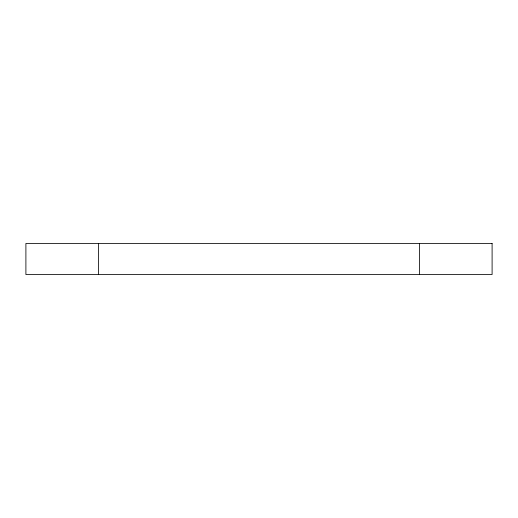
<?xml version="1.0" encoding="UTF-8"?>
<svg xmlns="http://www.w3.org/2000/svg" width="518" height="518" viewBox="0 0 518 518"><rect width="100%" height="100%" fill="white"/><g stroke="black" fill="none" stroke-linecap="round" stroke-linejoin="round"><path stroke-width="0.78" d="M419.58 243.46L419.58 274.54M98.42 243.46L98.42 274.54M492.1 243.46L25.9 243.46L25.9 274.54L492.1 274.54L492.1 243.46"/></g></svg>
